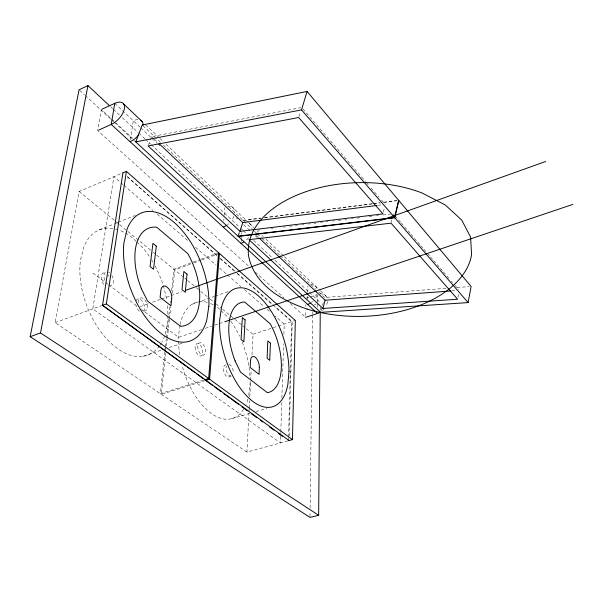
<?xml version="1.0" encoding="UTF-8"?>
<svg xmlns="http://www.w3.org/2000/svg" width="603" height="603" viewBox="0 0 603 603"><rect width="100%" height="100%" fill="white"/><g stroke="black" fill="none" stroke-linecap="round" stroke-linejoin="round"><path stroke-width="0.45" stroke-dasharray="3.02 2.26" d="M320.261 310.198L320.283 307.379M317.555 307.131L317.593 303.49M317.6 302.585L317.668 295.312M310.002 516.462L310.063 511.766M310.108 508.012L312.603 314.578M312.61 313.643L312.64 311.766M307.688 298.93L307.734 296.186M307.794 292.523L307.892 286.116M305.706 315.55L305.796 310.108M305.864 306.482L305.894 304.666M289.206 435.856L292.214 321.444L237.19 273.159M288.438 440.718L288.513 437.906M288.536 436.971L291.618 321.64L274.674 306.701M280.674 436.361L280.463 442.911L92.809 308.857L113.937 176.679L120.321 182.204M280.704 435.419L280.787 432.615M280.817 431.68L281.737 402.668M281.88 397.988L283.598 343.718M283.892 334.356L284.217 324.06L274.998 316.078M287.978 440.846L246.936 452.114L248.971 412.829M249.024 411.894L249.167 409.09M249.212 408.156L249.604 400.671M249.8 396.932L250.622 381.028M250.667 380.094L251.202 369.805M251.979 354.835L253.049 334.258L245.783 328.296M241.11 241.547L241.283 238.826M241.336 237.914L241.509 235.193M241.569 234.288L241.682 232.472M223.773 220.713L223.909 218.881M224.195 215.218L224.761 207.884M165.757 353.185L161.318 394.332L204.244 380.892M166.564 345.707L167.272 339.157M167.37 338.223L169.39 319.522M169.488 318.588L170.8 306.437M172.217 293.344L174.734 269.971L193.141 263.172M164.913 351.572L160.345 393.669L203.294 380.207M165.011 350.637L165.32 347.825M165.418 346.891L166.338 338.471M166.436 337.537L168.471 318.829M168.878 315.083L169.79 306.663M170.197 302.925L170.4 301.048M171.516 290.759L173.852 269.24L192.267 262.433M248.753 395.274L250.109 383.372A60.82 32.404 72.7 0 0 250.132 380.817M130.354 139.881L133.263 120.751A14.284 7.673 -46.2 0 1 137.838 119.605M180.161 325.439L178.676 334.017A60.82 32.404 72.7 0 0 179.89 355.469M180.32 324.527L180.953 320.864A60.82 32.404 72.7 0 1 208.231 302.631M165.207 334.168L167.664 320.758A67.129 39.429 68.9 0 0 167.875 316.198M246.936 452.114L55.084 322.628L79.136 191.483L121.271 173.558M457.948 297.46L458.8 293.02M391.264 222.311L391.867 219.741M383.365 212.173L384.405 207.862M321.113 310.605L323.381 301.854M298.907 116.711L300.422 111.668M238.291 235.283L239.391 231.771M238.539 235.517L239.64 231.997M148.451 145.074L151.639 136.632L300.761 107.643M99.254 229.909L113.854 224.037M114.706 223.69L117.284 222.65M118.143 222.311L135.313 215.399M193.141 262.109L200.158 259.509M201.033 259.184L218.572 252.702M194.015 262.848L201.025 260.255M201.899 259.931L218.55 253.78M55.084 322.628L101.04 305.849M140.258 306.603L148.21 303.754M152.619 302.178L160.571 299.329M161.453 299.013L170.28 295.854M171.169 295.538L181.759 291.746M192.221 304.176L214.314 296.435M215.196 296.126L228.447 291.483M201.681 329.54L178.586 337.326L141.464 309.46M205.239 328.341L211.449 326.246M215.007 325.047L218.557 323.849M219.447 323.547L223.886 322.047M306.007 298.319L309.339 297.196M310.176 296.917L316.846 294.686M142.926 356.32L162.207 349.883M163.081 349.589L165.712 348.715M169.217 347.547L183.237 342.866M314.412 304.636L316.1 304.07M253.049 334.258L272.428 327.919M273.31 327.633L295.334 320.427M231.748 418.67L249.732 413.424M256.026 411.585L266.82 408.442M242.964 220.329L260.669 218.045M264.4 217.57L372.511 203.633M373.438 203.513L379.965 202.668M383.689 202.186L396.736 200.505M243.213 220.562L260.911 218.286M264.642 217.804L372.729 203.889M373.664 203.769L380.184 202.925M383.915 202.45L396.962 200.769M377.779 205.352L381.503 204.877M258.144 230.142L260.006 229.916M271.192 228.56L273.053 228.333M283.304 227.09L285.174 226.864M289.832 226.298L291.694 226.072M295.425 225.62L297.287 225.394M301.945 224.829L303.814 224.602M308.472 224.037L310.334 223.811M314.065 223.359L315.927 223.133M320.585 222.567L322.447 222.341M326.178 221.881L328.04 221.655M332.698 221.09L334.567 220.864M338.291 220.412L341.087 220.072M344.818 219.62L346.68 219.394M351.338 218.829L353.2 218.603M356.931 218.15L359.727 217.811M369.044 216.681L371.84 216.341M376.498 215.776L378.367 215.55M383.026 214.985L390.48 214.08M445.903 288.355L324.512 297.483L318.399 291.694M457.112 287.51L469.247 286.598M451.805 290.91L455.559 290.631M92.975 273.076L104.914 282.031M105.661 282.596L107.899 284.277M108.646 284.835L137.002 306.113M79.136 191.483L116.078 221.806M116.801 222.401L118.972 224.18M119.696 224.776L152.288 251.534M153.011 252.129L155.906 254.511M156.629 255.099L184.021 277.591M184.752 278.187L186.93 279.98M187.654 280.576L195.651 287.134M196.374 287.737L200.008 290.714M200.731 291.309L207.274 296.684M210.183 299.065L213.085 301.455M215.995 303.837L221.806 308.608M222.53 309.211L234.16 318.753M234.884 319.349L242.15 325.311M242.873 325.906L245.052 327.7M121.037 182.822L123.163 184.661M123.871 185.279L152.958 210.455M157.217 214.14L188.438 241.162M195.53 247.298L216.108 265.109M219.65 268.184L226.751 274.32M227.459 274.938L240.936 286.606M244.486 289.674L264.355 306.867M267.189 309.324L270.739 312.392M216.733 255.205L126.426 175.963L216.794 255.657M220.261 258.303L236.482 272.541M220.321 258.77L234.439 271.222M237.265 273.709L271.855 304.214M248.225 265.787L97.611 130.557L101.357 109.512L111.035 118.444M255.235 272.074L283.953 297.859M290.262 303.52L304.975 316.733M111.728 119.085L132.464 138.215M79.747 90.458L84.586 94.92M85.279 95.553L110.854 119.13M111.547 119.771L113.62 121.678M114.314 122.319L135.049 141.434M110.62 106.791L112.686 108.721M113.372 109.362L119.56 115.143M122.311 117.713L138.125 132.487M138.811 133.127L144.999 138.909M145.685 139.549L150.501 144.042M151.187 144.682L239.881 227.535M240.567 228.175L242.625 230.105M243.318 230.745L246.755 233.956M253.629 240.378L272.194 257.715M274.945 260.285L308.63 291.754M309.316 292.395L320.321 302.676M114.774 103.339L140.092 127.18M140.778 127.828L157.179 143.273M157.865 143.913L159.916 145.843M236.225 217.706L237.567 218.964M243.627 224.678L249.785 230.467M255.257 235.622L257.308 237.552M151.639 136.632L153.69 138.577M154.376 139.218L157.805 142.451M256.381 235.426L258.423 237.348M136.165 241.411L131.733 237.228A67.129 39.429 68.9 0 0 118.881 230.067M136.843 242.044L142.248 247.14A67.129 39.429 68.9 0 1 150.011 257.383M142.896 125.665L160.639 142.451M163.368 145.037L251.798 228.688M254.519 231.258L256.554 233.188M257.232 233.836L261.31 237.688M261.988 238.336L279.664 255.046M280.342 255.695L315.678 289.123M145.609 124.829L159.26 137.786M159.938 138.434L163.353 141.675M166.081 144.26L248.33 222.371M249.001 223.012L253.727 227.504M257.142 230.738L258.499 232.034M261.906 235.268L263.27 236.564M265.998 239.15L283.719 255.981M284.397 256.629L319.673 290.126M320.321 290.744L326.163 296.284M219.673 309.392L218.233 308.012A60.82 32.404 72.7 0 0 214.457 305.472M221.007 310.658L226.992 316.364A60.82 32.404 72.7 0 1 228.643 318.369M302.91 108.894L365.569 181.593M366.187 182.31L368.644 185.159M371.101 188.008L379.091 197.279M381.548 200.128L385.234 204.402M393.277 213.741L394.498 215.158M395.108 215.866L400.611 222.251M401.221 222.959L410.394 233.602M411.005 234.311L420.178 244.954M420.788 245.662L423.238 248.504M423.849 249.212L426.909 252.755M427.519 253.464L429.962 256.305M430.572 257.014L433.022 259.855M433.632 260.564L439.745 267.657M440.356 268.365L442.806 271.199M443.416 271.915L448.918 278.3M451.368 281.134L452.589 282.551M455.031 285.392L458.702 289.651M227.527 206.249A12.904 8.027 -46.6 0 1 234.695 212.882M233.896 216.349A12.904 8.027 -46.6 0 1 231.567 220.592M228.718 223.728A12.904 8.027 -46.6 0 1 227.421 224.798M249.454 223.487A12.64 8.065 -46.7 0 1 252.137 228.514M248.632 237.635A12.64 8.065 -46.7 0 1 245.074 241.102M310.462 284.654A11.653 8.141 -47 0 1 317.404 289.018M317.163 294.671A11.653 8.141 -47 0 1 315.165 298.606M312.618 301.455A11.653 8.141 -47 0 1 311.434 302.404M320.208 293.872A11.502 8.141 -47.1 0 1 327.143 298.251M327.437 301.455A11.502 8.141 -47.1 0 1 326.125 305.849M324.535 308.367A11.502 8.141 -47.1 0 1 321.301 311.517M243.612 409.211A60.82 32.404 72.7 0 1 182.038 365.388M210.643 303.535A60.82 32.404 72.7 0 1 213.688 305.035M230.806 321.226A60.82 32.404 72.7 0 1 239.587 336.203M242.18 342.142A60.82 32.404 72.7 0 1 250.041 377.312M247.939 399.043A60.82 32.404 72.7 0 1 246.092 404.394M231.198 376.28A6.294 3.294 73.2 0 1 227.195 372.85A6.294 3.294 73.2 0 1 226.283 366.104M229.11 364.212A6.294 3.294 73.2 0 1 233.301 372.91M230.512 375.028A6.286 3.301 73.2 0 1 226.419 376.189A6.286 3.301 73.2 0 1 223.449 368.742A6.286 3.301 73.2 0 1 226.532 365.034M159.554 345.836A67.129 39.429 68.9 0 1 106.814 339.067A67.129 39.429 68.9 0 1 80.485 259.968L84.096 246.235A67.129 39.429 68.9 0 1 114.578 228.831M115.437 229.027A67.129 39.429 68.9 0 1 118.022 229.773M151.526 259.757A67.129 39.429 68.9 0 1 152.913 262.056M155.122 266.029A67.129 39.429 68.9 0 1 162.931 284.654M163.209 285.536A67.129 39.429 68.9 0 1 166.707 300.49M167.393 305.698A67.129 39.429 68.9 0 1 167.883 315.263M164.596 336.022A67.129 39.429 68.9 0 1 161.936 342.044M161.491 342.836A67.129 39.429 68.9 0 1 160.089 345.074M104.749 280.259A7.191 4.281 68 0 1 106.03 271.961M108.382 272.066A7.191 4.281 68 0 1 109.625 272.797M111.849 275.36A7.191 4.281 68 0 1 110.319 285.49M103.844 284.435A7.183 4.296 68 0 1 101.206 276.121A7.183 4.296 68 0 1 105.6 273.129M108.035 274.976A7.183 4.296 68 0 1 109.075 276.415M138.404 302.729A6.927 3.995 69.7 0 1 142.406 298.048A6.927 3.995 69.7 0 1 147.268 306.166A6.927 3.995 69.7 0 1 143.295 310.892M139.383 311.208A6.919 4.01 69.7 0 1 135.924 305.442M136.059 300.731A6.919 4.01 69.7 0 1 142.466 301.402A6.919 4.01 69.7 0 1 143.559 311.171M197.761 346.069A6.497 3.512 72.2 0 0 203.173 355.227A6.497 3.512 72.2 0 0 203.95 345.579A6.497 3.512 72.2 0 0 197.761 346.069M195.123 346.936A6.49 3.528 72.2 0 0 200.535 356.087A6.49 3.528 72.2 0 0 201.327 346.446A6.49 3.528 72.2 0 0 195.123 346.936"/><path stroke-width="0.9" d="M109.249 105.51L87.932 85.603L79.053 89.817L30.15 336.7L309.987 517.397L318.663 515.331L320.246 312.083M288.438 440.718L292.44 439.617L295.334 320.427L126.396 171.38L122.959 172.842M219.432 253.456L209.603 379.219L205.133 380.614M218.572 252.702L208.661 378.526L205.08 379.649M101.922 305.525L106.339 303.912L126.396 171.38M186.003 366.104L102.54 305.299L122.899 172.873M320.065 312.324A11.502 8.141 -47.1 0 1 317.495 313.492L111.223 124.414A14.562 7.575 -46.1 0 0 124.391 108.683A14.562 7.575 -46.1 0 0 114.774 103.339L111.223 124.414L98.462 130.173M468.109 302.593L471.116 286.463L307.063 91.445L142.218 125.017L135.728 141.871L320.66 312.354L468.109 302.593L301.538 109.889L307.063 91.445M30.15 336.7L40.499 332.946L87.932 85.603M398.606 200.264L394.573 217.525L238.012 236.165M398.824 200.528L394.799 217.781L238.26 236.399M322.952 308.457L248.949 239.655L391.061 223.17L457.609 299.231L322.952 308.457L325.085 300.219L259.102 237.989M240.009 231.348L148.134 145.918L298.658 117.547L382.95 213.899L240.009 231.348L242.753 222.567L159.169 143.74M102.193 109.128L114.774 103.339M185.294 290.48L545.723 161.461M224.776 321.753L572.85 204.402M305.668 317.359L317.495 313.492M135.728 141.871L301.538 109.889M242.753 222.567L376.852 205.472M325.085 300.219L450.863 290.978M40.499 332.946L318.663 515.331M102.54 305.299L289.078 440.544M106.339 303.912L292.44 439.617M187.525 367.204L195.108 372.729M196.631 373.837L203.46 378.812M204.975 379.92L212.558 385.445M214.834 387.103L220.909 391.528M223.939 393.736L230.014 398.161M231.529 399.261L238.358 404.236M242.15 407.002L247.464 410.869M251.255 413.635L256.569 417.502M260.36 420.268L262.637 421.927M269.466 426.901L274.018 430.218M278.571 433.534L282.37 436.301M141.23 288.415L147.569 301.093L180.553 326.298A51.971 28.462 69.1 0 0 187.819 253.667L156.727 227.21A51.971 28.462 69.1 0 0 141.358 288.513M235.057 360.896L240.529 372.134L267.408 392.674A47.011 23.306 72.6 0 0 270.219 323.796L244.645 302.028A47.011 23.306 72.6 0 0 235.162 360.978M123.721 104.04L142.202 121.587M226.065 225.733A12.904 8.027 -46.6 0 1 223.276 227.127M243.74 242.014A12.64 8.065 -46.7 0 1 240.989 243.363M310.191 303.226A11.653 8.141 -47 0 1 307.598 304.417M140.725 120.238A14.284 7.673 -46.2 0 1 143.047 125.251M138.554 135.064A14.284 7.673 -46.2 0 1 130.082 141.697M270.438 343.13L269.745 360.323L267.099 358.197L267.822 340.966L270.438 343.13M259.343 367.521L259.026 374.35L250.155 367.446L250.516 360.571A7.907 3.957 73.1 0 1 255.273 357.255A7.907 3.957 73.1 0 1 259.343 367.521M245.119 319.884L243.861 341.818L241.034 339.557L242.346 317.577L245.119 319.884M288.98 371.508L287.865 384.413A61.943 30.738 72.6 0 1 248.73 397.942A61.943 30.738 72.6 0 1 219.658 320.14L221.557 306.874A61.943 30.738 72.6 0 1 260.172 297.55A61.943 30.738 72.6 0 1 288.98 371.508M187.051 274.124L185.249 292.236L182.031 289.636L183.87 271.493L187.051 274.124M171.727 298.553L170.943 305.774L160.081 297.309L160.918 290.051A8.736 4.847 69.7 0 1 167.121 287.134A8.736 4.847 69.7 0 1 171.727 298.553M156.335 246.167L153.509 269.255L150.049 266.481L152.943 243.348L156.335 246.167M208.834 306.482L206.769 320.012A68.493 37.544 69.1 0 1 156.411 329.517A68.493 37.544 69.1 0 1 123.894 242.979L127.082 229.148A68.493 37.544 69.1 0 1 176.445 224.504A68.493 37.544 69.1 0 1 208.834 306.482M307.078 309.053C281.511 300.588 253.984 284.397 248.557 255.793A111.947 66.88 -1.1 0 1 303.535 192.538A111.947 66.88 -1.1 0 1 421.746 192.854L445.157 204.877L461.747 220.087L470.611 237.137L471.569 254.692A111.947 66.88 -1.1 0 1 307.078 309.053"/></g></svg>
